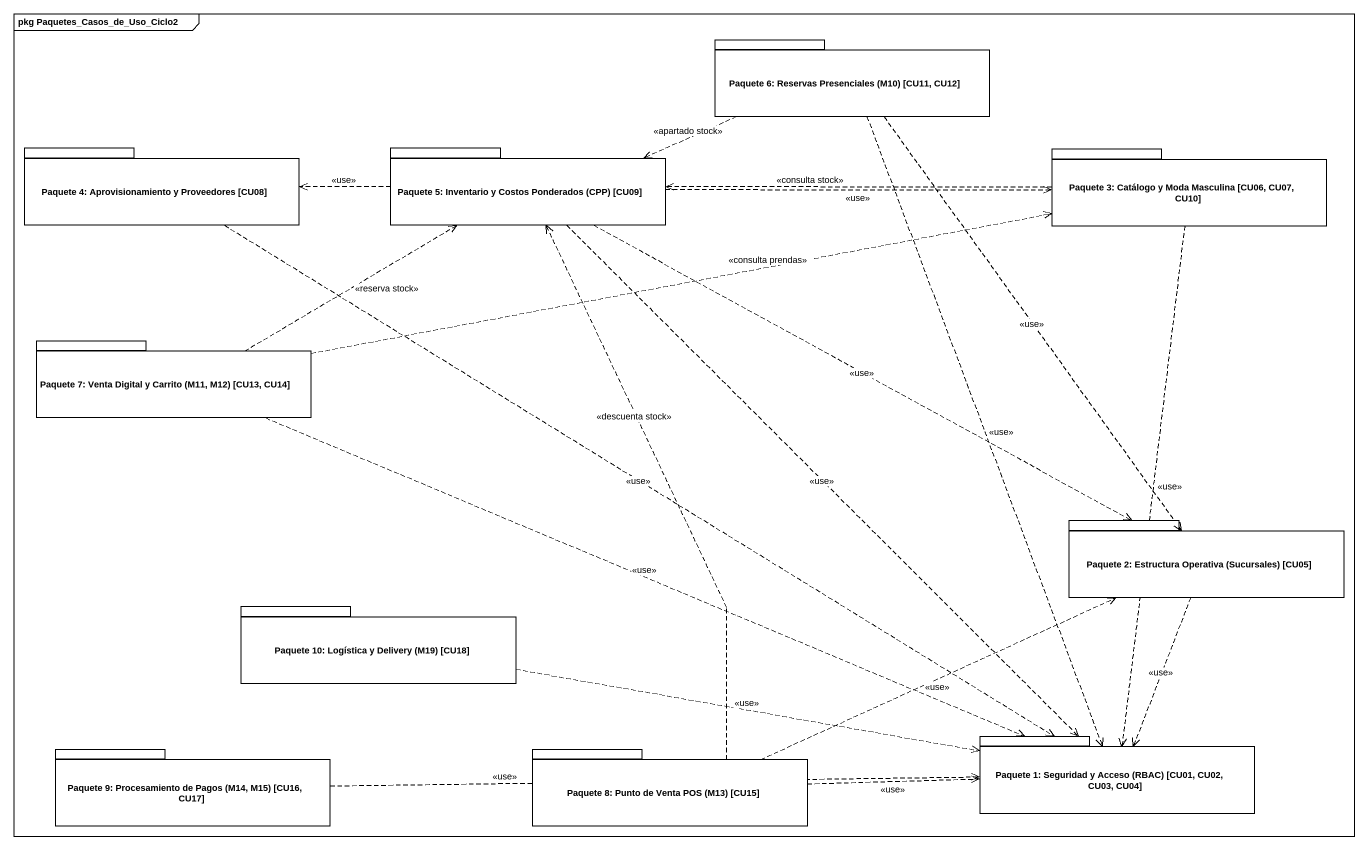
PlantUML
@startuml
mainframe pkg Paquetes_Casos_de_Uso_Ciclo2
package "Paquete 6: Reservas Presenciales (M10) [CU11, CU12]" as Paquete_6_Reservas {
}
package "Paquete 4: Aprovisionamiento y Proveedores [CU08]" as Paquete_4_Aprovisionamiento {
}
package "Paquete 5: Inventario y Costos Ponderados (CPP) [CU09]" as Paquete_5_Inventario_y {
}
package "Paquete 3: Catálogo y Moda Masculina [CU06, CU07, CU10]" as Paquete_3_Catálogo_y_Moda {
}
package "Paquete 7: Venta Digital y Carrito (M11, M12) [CU13, CU14]" as Paquete_7_Venta_Digital_y {
}
package "Paquete 2: Estructura Operativa (Sucursales) [CU05]" as Paquete_2_Estructura {
}
package "Paquete 10: Logística y Delivery (M19) [CU18]" as Paquete_10_Logística_y {
}
package "Paquete 9: Procesamiento de Pagos (M14, M15) [CU16, CU17]" as Paquete_9_Procesamiento_de {
}
package "Paquete 8: Punto de Venta POS (M13) [CU15]" as Paquete_8_Punto_de_Venta {
}
package "Paquete 1: Seguridad y Acceso (RBAC) [CU01, CU02, CU03, CU04]" as Paquete_1_Seguridad_y {
}
Paquete_6_Reservas .left.> Paquete_5_Inventario_y : <<apartado stock>>
Paquete_6_Reservas ..> Paquete_2_Estructura : <<use>>
Paquete_6_Reservas ..> Paquete_1_Seguridad_y : <<use>>
Paquete_4_Aprovisionamiento ..> Paquete_1_Seguridad_y : <<use>>
Paquete_5_Inventario_y .left.> Paquete_4_Aprovisionamiento : <<use>>
Paquete_5_Inventario_y .right.> Paquete_3_Catálogo_y_Moda : <<use>>
Paquete_5_Inventario_y .right.> Paquete_2_Estructura : <<use>>
Paquete_5_Inventario_y ..> Paquete_1_Seguridad_y : <<use>>
Paquete_3_Catálogo_y_Moda .left.> Paquete_5_Inventario_y : <<consulta stock>>
Paquete_3_Catálogo_y_Moda ..> Paquete_1_Seguridad_y : <<use>>
Paquete_7_Venta_Digital_y .right.> Paquete_5_Inventario_y : <<reserva stock>>
Paquete_7_Venta_Digital_y .right.> Paquete_3_Catálogo_y_Moda : <<consulta prendas>>
Paquete_7_Venta_Digital_y .right.> Paquete_1_Seguridad_y : <<use>>
Paquete_2_Estructura ..> Paquete_1_Seguridad_y : <<use>>
Paquete_10_Logística_y .right.> Paquete_1_Seguridad_y : <<use>>
Paquete_9_Procesamiento_de .right.> Paquete_1_Seguridad_y : <<use>>
Paquete_8_Punto_de_Venta .up.> Paquete_5_Inventario_y : <<descuenta stock>>
Paquete_8_Punto_de_Venta .right.> Paquete_2_Estructura : <<use>>
Paquete_8_Punto_de_Venta .right.> Paquete_1_Seguridad_y : <<use>>
@enduml
